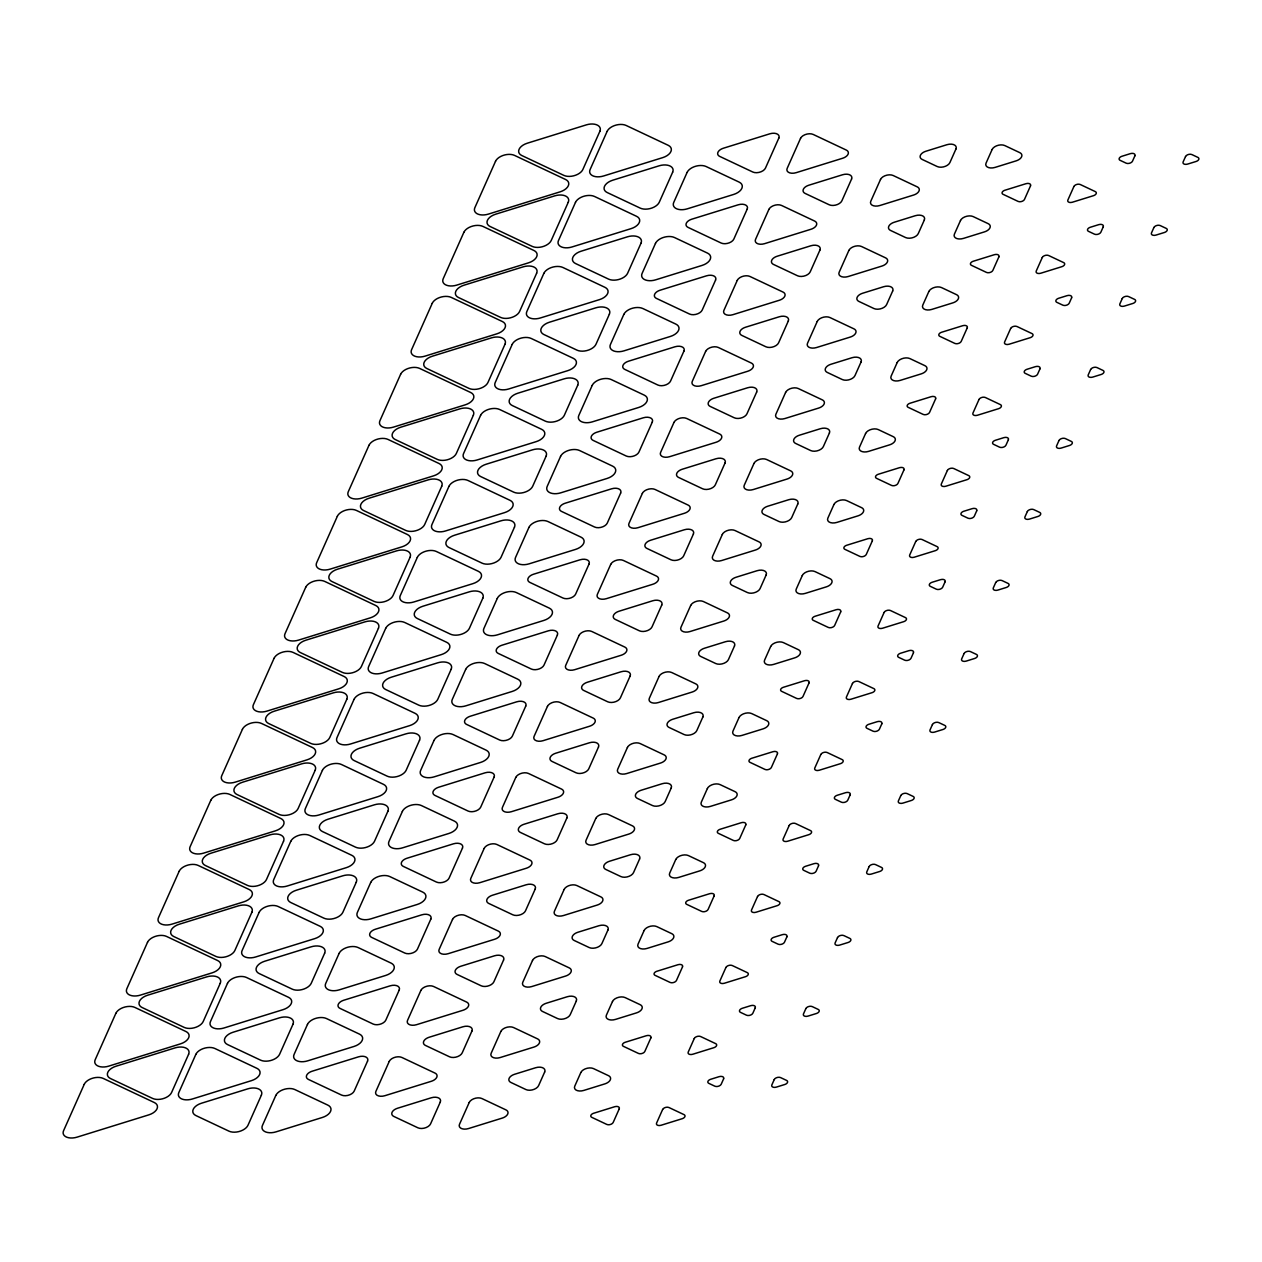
<?xml version="1.0" encoding="UTF-8"?>
<svg xmlns="http://www.w3.org/2000/svg" width="1262" height="1262" viewBox="0 0 1262 1262"><rect width="100%" height="100%" fill="white"/><g stroke="black" fill="none" stroke-linecap="round" stroke-linejoin="round"><path stroke-width="1.5" d="M84.238 1084.326L63.557 1130.752A11.532 6.72 -14.1 0 0 77.077 1137.141L148.869 1114.851A11.532 6.72 -14.1 0 0 157.04 1108.777A11.532 6.72 -14.1 0 0 154.343 1102.546L103.247 1078.426A11.532 6.72 -14.1 0 0 84.238 1084.326M115.867 1013.323L95.186 1059.749A11.532 6.72 -14.1 0 0 108.721 1066.138L180.513 1043.848A11.532 6.72 -14.1 0 0 188.669 1037.774A11.532 6.72 -14.1 0 0 185.987 1031.543L134.876 1007.423A11.532 6.72 -14.1 0 0 115.867 1013.323M147.512 942.32L126.831 988.745A11.532 6.72 -14.1 0 0 140.35 995.134L212.142 972.844A11.532 6.72 -14.1 0 0 220.314 966.771A11.532 6.72 -14.1 0 0 217.632 960.54L166.521 936.42A11.532 6.72 -14.1 0 0 147.512 942.32M179.141 871.316L158.46 917.742A11.532 6.72 -14.1 0 0 171.995 924.131L243.787 901.841A11.532 6.72 -14.1 0 0 251.943 895.783A11.532 6.72 -14.1 0 0 249.261 889.552L198.15 865.416A11.532 6.72 -14.1 0 0 179.141 871.316M210.786 800.329L190.105 846.739A11.532 6.72 -14.1 0 0 203.624 853.128L275.416 830.838A11.532 6.72 -14.1 0 0 283.587 824.78A11.532 6.72 -14.1 0 0 280.905 818.549L229.794 794.413A11.532 6.72 -14.1 0 0 210.786 800.329M242.414 729.326L221.733 775.736A11.532 6.72 -14.1 0 0 235.268 782.125L307.06 759.834A11.532 6.72 -14.1 0 0 315.216 753.777A11.532 6.72 -14.1 0 0 312.534 747.546L261.423 723.41A11.532 6.72 -14.1 0 0 242.414 729.326M274.059 658.322L253.378 704.732A11.532 6.72 -14.1 0 0 266.897 711.121L338.689 688.847A11.532 6.72 -14.1 0 0 346.861 682.774A11.532 6.72 -14.1 0 0 344.179 676.542L293.068 652.407A11.532 6.72 -14.1 0 0 274.059 658.322M305.688 587.319L285.007 633.729A11.532 6.72 -14.1 0 0 298.542 640.118L370.334 617.844A11.532 6.72 -14.1 0 0 378.49 611.77A11.532 6.72 -14.1 0 0 375.808 605.539L324.697 581.403A11.532 6.72 -14.1 0 0 305.688 587.319M337.333 516.316L316.652 562.726A11.532 6.72 -14.1 0 0 330.171 569.13L401.963 546.84A11.532 6.72 -14.1 0 0 410.134 540.767A11.532 6.72 -14.1 0 0 407.452 534.536L356.341 510.4A11.532 6.72 -14.1 0 0 337.333 516.316M368.977 445.312L348.28 491.723A11.532 6.72 -14.1 0 0 361.815 498.127L433.607 475.837A11.532 6.72 -14.1 0 0 441.779 469.764A11.532 6.72 -14.1 0 0 439.081 463.533L387.97 439.413A11.532 6.72 -14.1 0 0 368.977 445.312M400.606 374.309L379.925 420.719A11.532 6.72 -14.1 0 0 393.444 427.124L465.236 404.834A11.532 6.72 -14.1 0 0 473.408 398.76A11.532 6.72 -14.1 0 0 470.726 392.529L419.615 368.409A11.532 6.72 -14.1 0 0 400.606 374.309M432.251 303.306L411.57 349.732A11.532 6.72 -14.1 0 0 425.089 356.121L496.881 333.831A11.532 6.72 -14.1 0 0 505.052 327.757A11.532 6.72 -14.1 0 0 502.355 321.526L451.244 297.406A11.532 6.72 -14.1 0 0 432.251 303.306M463.88 232.303L443.199 278.728A11.532 6.72 -14.1 0 0 456.734 285.117L528.526 262.827A11.532 6.72 -14.1 0 0 536.681 256.754A11.532 6.72 -14.1 0 0 534 250.523L482.889 226.403A11.532 6.72 -14.1 0 0 463.88 232.303M495.524 161.299L474.843 207.725A11.532 6.72 -14.1 0 0 488.362 214.114L560.154 191.824A11.532 6.72 -14.1 0 0 568.326 185.751A11.532 6.72 -14.1 0 0 565.628 179.519L514.533 155.4A11.532 6.72 -14.1 0 0 495.524 161.299M188.606 1054.275L171.585 1092.498A11.532 6.72 -14.1 0 1 152.576 1098.413L110.488 1078.537A11.532 6.72 -14.1 0 1 107.806 1072.306A11.532 6.72 -14.1 0 1 115.978 1066.232L175.087 1047.886A11.532 6.72 -14.1 0 1 188.606 1054.275M220.251 983.272L203.214 1021.494A11.532 6.72 -14.1 0 1 184.205 1027.41L142.133 1007.533A11.532 6.72 -14.1 0 1 139.435 1001.302A11.532 6.72 -14.1 0 1 147.607 995.229L206.716 976.883A11.532 6.72 -14.1 0 1 220.251 983.272M251.879 912.268L234.858 950.491A11.532 6.72 -14.1 0 1 215.849 956.407L173.762 936.53A11.532 6.72 -14.1 0 1 171.08 930.299A11.532 6.72 -14.1 0 1 179.251 924.241L238.36 905.879A11.532 6.72 -14.1 0 1 251.879 912.268M283.524 841.281L266.487 879.488A11.532 6.72 -14.1 0 1 247.494 885.403L205.406 865.527A11.532 6.72 -14.1 0 1 202.709 859.296A11.532 6.72 -14.1 0 1 210.88 853.238L270.005 834.876A11.532 6.72 -14.1 0 1 283.524 841.281M315.169 770.277L298.132 808.485A11.532 6.72 -14.1 0 1 279.123 814.4L237.035 794.524A11.532 6.72 -14.1 0 1 234.353 788.293A11.532 6.72 -14.1 0 1 242.525 782.235L301.634 763.873A11.532 6.72 -14.1 0 1 315.169 770.277M346.798 699.274L329.776 737.497A11.532 6.72 -14.1 0 1 310.767 743.397L268.68 723.536A11.532 6.72 -14.1 0 1 265.998 717.305A11.532 6.72 -14.1 0 1 274.154 711.232L333.278 692.87A11.532 6.72 -14.1 0 1 346.798 699.274M378.442 628.271L361.405 666.494A11.532 6.72 -14.1 0 1 342.396 672.394L300.309 652.533A11.532 6.72 -14.1 0 1 297.627 646.302A11.532 6.72 -14.1 0 1 305.798 640.228L364.907 621.882A11.532 6.72 -14.1 0 1 378.442 628.271M410.071 557.268L393.05 595.49A11.532 6.72 -14.1 0 1 374.041 601.39L331.953 581.53A11.532 6.72 -14.1 0 1 329.272 575.298A11.532 6.72 -14.1 0 1 337.427 569.225L396.552 550.879A11.532 6.72 -14.1 0 1 410.071 557.268M441.716 486.264L424.679 524.487A11.532 6.72 -14.1 0 1 405.67 530.387L363.582 510.526A11.532 6.72 -14.1 0 1 360.9 504.295A11.532 6.72 -14.1 0 1 369.072 498.222L428.181 479.875A11.532 6.72 -14.1 0 1 441.716 486.264M473.345 415.261L456.323 453.484A11.532 6.72 -14.1 0 1 437.315 459.384L395.227 439.523A11.532 6.72 -14.1 0 1 392.545 433.292A11.532 6.72 -14.1 0 1 400.701 427.219L459.825 408.872A11.532 6.72 -14.1 0 1 473.345 415.261M504.989 344.258L487.952 382.481A11.532 6.72 -14.1 0 1 468.943 388.38L426.872 368.52A11.532 6.72 -14.1 0 1 424.174 362.289A11.532 6.72 -14.1 0 1 432.345 356.215L491.454 337.869A11.532 6.72 -14.1 0 1 504.989 344.258M536.618 273.255L519.597 311.477A11.532 6.72 -14.1 0 1 500.588 317.393L458.5 297.516A11.532 6.72 -14.1 0 1 455.819 291.285A11.532 6.72 -14.1 0 1 463.974 285.212L523.099 266.866A11.532 6.72 -14.1 0 1 536.618 273.255M568.263 202.251L551.226 240.474A11.532 6.72 -14.1 0 1 532.217 246.39L490.145 226.513A11.532 6.72 -14.1 0 1 487.447 220.282A11.532 6.72 -14.1 0 1 495.619 214.209L554.728 195.862A11.532 6.72 -14.1 0 1 568.263 202.251M599.892 131.248L582.87 169.471A11.532 6.72 -14.1 0 1 563.862 175.386L521.774 155.51A11.532 6.72 -14.1 0 1 519.092 149.279A11.532 6.72 -14.1 0 1 527.264 143.221L586.373 124.859A11.532 6.72 -14.1 0 1 599.892 131.248M195.847 1054.385L178.81 1092.608A11.532 6.72 -14.1 0 0 192.345 1098.997L251.453 1080.651A11.532 6.72 -14.1 0 0 259.625 1074.577A11.532 6.72 -14.1 0 0 256.943 1068.346L214.855 1048.485A11.532 6.72 -14.1 0 0 195.847 1054.385M227.475 983.382L210.454 1021.605A11.532 6.72 -14.1 0 0 223.973 1027.994L283.098 1009.647A11.532 6.72 -14.1 0 0 291.254 1003.574A11.532 6.72 -14.1 0 0 288.572 997.343L246.484 977.482A11.532 6.72 -14.1 0 0 227.475 983.382M259.12 912.379L242.083 950.601A11.532 6.72 -14.1 0 0 255.618 956.99L314.727 938.644A11.532 6.72 -14.1 0 0 322.898 932.571A11.532 6.72 -14.1 0 0 320.217 926.34L278.129 906.479A11.532 6.72 -14.1 0 0 259.12 912.379M290.749 841.375L273.728 879.598A11.532 6.72 -14.1 0 0 287.247 886.003L346.372 867.641A11.532 6.72 -14.1 0 0 354.527 861.567A11.532 6.72 -14.1 0 0 351.846 855.336L309.758 835.476A11.532 6.72 -14.1 0 0 290.749 841.375M322.394 770.388L305.357 808.595A11.532 6.72 -14.1 0 0 318.892 815L378.001 796.637A11.532 6.72 -14.1 0 0 386.172 790.58A11.532 6.72 -14.1 0 0 383.49 784.349L341.403 764.472A11.532 6.72 -14.1 0 0 322.394 770.388M354.023 699.385L337.001 737.592A11.532 6.72 -14.1 0 0 350.52 743.996L409.645 725.634A11.532 6.72 -14.1 0 0 417.801 719.577A11.532 6.72 -14.1 0 0 415.119 713.345L373.031 693.469A11.532 6.72 -14.1 0 0 354.023 699.385M385.667 628.381L368.63 666.604A11.532 6.72 -14.1 0 0 382.165 672.993L441.274 654.631A11.532 6.72 -14.1 0 0 449.446 648.573A11.532 6.72 -14.1 0 0 446.764 642.342L404.676 622.466A11.532 6.72 -14.1 0 0 385.667 628.381M417.312 557.378L400.275 595.601A11.532 6.72 -14.1 0 0 413.794 601.99L472.919 583.643A11.532 6.72 -14.1 0 0 481.09 577.57A11.532 6.72 -14.1 0 0 478.393 571.339L436.305 551.462A11.532 6.72 -14.1 0 0 417.312 557.378M448.941 486.375L431.919 524.598A11.532 6.72 -14.1 0 0 445.439 530.986L504.548 512.64A11.532 6.72 -14.1 0 0 512.719 506.567A11.532 6.72 -14.1 0 0 510.037 500.336L467.95 480.459A11.532 6.72 -14.1 0 0 448.941 486.375M480.585 415.372L463.548 453.594A11.532 6.72 -14.1 0 0 477.083 459.983L536.192 441.637A11.532 6.72 -14.1 0 0 544.364 435.564A11.532 6.72 -14.1 0 0 541.666 429.332L499.594 409.472A11.532 6.72 -14.1 0 0 480.585 415.372M512.214 344.368L495.193 382.591A11.532 6.72 -14.1 0 0 508.712 388.98L567.821 370.634A11.532 6.72 -14.1 0 0 575.993 364.56A11.532 6.72 -14.1 0 0 573.311 358.329L531.223 338.468A11.532 6.72 -14.1 0 0 512.214 344.368M543.859 273.365L526.822 311.588A11.532 6.72 -14.1 0 0 540.357 317.977L599.466 299.63A11.532 6.72 -14.1 0 0 607.637 293.557A11.532 6.72 -14.1 0 0 604.94 287.326L562.868 267.465A11.532 6.72 -14.1 0 0 543.859 273.365M575.488 202.362L558.467 240.585A11.532 6.72 -14.1 0 0 571.986 246.973L631.11 228.627A11.532 6.72 -14.1 0 0 639.266 222.554A11.532 6.72 -14.1 0 0 636.584 216.323L594.497 196.462A11.532 6.72 -14.1 0 0 575.488 202.362M607.132 131.358L590.095 169.581A11.532 6.72 -14.1 0 0 603.63 175.97L662.739 157.624A11.532 6.72 -14.1 0 0 670.911 151.55A11.532 6.72 -14.1 0 0 668.229 145.319L626.141 125.459A11.532 6.72 -14.1 0 0 607.132 131.358M261.36 1095.227L247.983 1125.262A11.532 6.72 -14.1 0 1 228.974 1131.162L195.91 1115.561A11.532 6.72 -14.1 0 1 193.228 1109.33A11.532 6.72 -14.1 0 1 201.384 1103.256L247.825 1088.838A11.532 6.72 -14.1 0 1 261.36 1095.227M292.989 1024.223L279.612 1054.259A11.532 6.72 -14.1 0 1 260.603 1060.159L227.539 1044.557A11.532 6.72 -14.1 0 1 224.857 1038.326A11.532 6.72 -14.1 0 1 233.028 1032.253L279.47 1017.835A11.532 6.72 -14.1 0 1 292.989 1024.223M324.634 953.236L311.257 983.256A11.532 6.72 -14.1 0 1 292.248 989.156L259.183 973.554A11.532 6.72 -14.1 0 1 256.501 967.323A11.532 6.72 -14.1 0 1 264.657 961.25L311.099 946.831A11.532 6.72 -14.1 0 1 324.634 953.236M356.263 882.233L342.885 912.252A11.532 6.72 -14.1 0 1 323.877 918.152L290.828 902.551A11.532 6.72 -14.1 0 1 288.13 896.32A11.532 6.72 -14.1 0 1 296.302 890.246L342.743 875.828A11.532 6.72 -14.1 0 1 356.263 882.233M387.907 811.229L374.53 841.249A11.532 6.72 -14.1 0 1 355.521 847.149L322.457 831.548A11.532 6.72 -14.1 0 1 319.775 825.316A11.532 6.72 -14.1 0 1 327.931 819.243L374.372 804.825A11.532 6.72 -14.1 0 1 387.907 811.229M419.536 740.226L406.159 770.246A11.532 6.72 -14.1 0 1 387.15 776.146L354.101 760.544A11.532 6.72 -14.1 0 1 351.404 754.313A11.532 6.72 -14.1 0 1 359.575 748.24L406.017 733.837A11.532 6.72 -14.1 0 1 419.536 740.226M451.181 669.223L437.804 699.243A11.532 6.72 -14.1 0 1 418.795 705.158L385.73 689.541A11.532 6.72 -14.1 0 1 383.049 683.31A11.532 6.72 -14.1 0 1 391.22 677.237L437.646 662.834A11.532 6.72 -14.1 0 1 451.181 669.223M482.81 598.22L469.432 628.239A11.532 6.72 -14.1 0 1 450.424 634.155L417.375 618.538A11.532 6.72 -14.1 0 1 414.677 612.307A11.532 6.72 -14.1 0 1 422.849 606.249L469.29 591.831A11.532 6.72 -14.1 0 1 482.81 598.22M514.454 527.216L501.077 557.236A11.532 6.72 -14.1 0 1 482.068 563.152L449.004 547.534A11.532 6.72 -14.1 0 1 446.322 541.303A11.532 6.72 -14.1 0 1 454.494 535.246L500.935 520.827A11.532 6.72 -14.1 0 1 514.454 527.216M546.083 456.213L532.706 486.233A11.532 6.72 -14.1 0 1 513.713 492.148L480.648 476.531A11.532 6.72 -14.1 0 1 477.967 470.3A11.532 6.72 -14.1 0 1 486.122 464.242L532.564 449.824A11.532 6.72 -14.1 0 1 546.083 456.213M577.728 385.21L564.351 415.245A11.532 6.72 -14.1 0 1 545.342 421.145L512.277 405.544A11.532 6.72 -14.1 0 1 509.596 399.313A11.532 6.72 -14.1 0 1 517.767 393.239L564.209 378.821A11.532 6.72 -14.1 0 1 577.728 385.21M609.372 314.206L595.995 344.242A11.532 6.72 -14.1 0 1 576.986 350.142L543.922 334.54A11.532 6.72 -14.1 0 1 541.24 328.309A11.532 6.72 -14.1 0 1 549.396 322.236L595.838 307.818A11.532 6.72 -14.1 0 1 609.372 314.206M641.001 243.203L627.624 273.239A11.532 6.72 -14.1 0 1 608.615 279.139L575.551 263.537A11.532 6.72 -14.1 0 1 572.869 257.306A11.532 6.72 -14.1 0 1 581.041 251.233L627.482 236.814A11.532 6.72 -14.1 0 1 641.001 243.203M672.646 172.216L659.269 202.235A11.532 6.72 -14.1 0 1 640.26 208.135L607.196 192.534A11.532 6.72 -14.1 0 1 604.514 186.303A11.532 6.72 -14.1 0 1 612.669 180.229L659.111 165.811A11.532 6.72 -14.1 0 1 672.646 172.216M275.81 1095.448L262.433 1125.467A11.532 6.72 -14.1 0 0 275.968 1131.872L322.409 1117.454A11.532 6.72 -14.1 0 0 330.565 1111.38A11.532 6.72 -14.1 0 0 327.883 1105.149L294.819 1089.548A11.532 6.72 -14.1 0 0 275.81 1095.448M307.455 1024.444L294.078 1054.464A11.532 6.72 -14.1 0 0 307.597 1060.869L354.038 1046.45A11.532 6.72 -14.1 0 0 362.21 1040.377A11.532 6.72 -14.1 0 0 359.528 1034.146L326.464 1018.544A11.532 6.72 -14.1 0 0 307.455 1024.444M339.084 953.441L325.706 983.477A11.532 6.72 -14.1 0 0 339.241 989.865L385.683 975.447A11.532 6.72 -14.1 0 0 393.839 969.374A11.532 6.72 -14.1 0 0 391.157 963.143L358.092 947.541A11.532 6.72 -14.1 0 0 339.084 953.441M370.728 882.438L357.351 912.473A11.532 6.72 -14.1 0 0 370.87 918.862L417.312 904.444A11.532 6.72 -14.1 0 0 425.483 898.37A11.532 6.72 -14.1 0 0 422.802 892.139L389.737 876.538A11.532 6.72 -14.1 0 0 370.728 882.438M402.373 811.434L388.98 841.47A11.532 6.72 -14.1 0 0 402.515 847.859L448.957 833.441A11.532 6.72 -14.1 0 0 457.112 827.367A11.532 6.72 -14.1 0 0 454.43 821.136L421.366 805.535A11.532 6.72 -14.1 0 0 402.373 811.434M434.002 740.447L420.625 770.467A11.532 6.72 -14.1 0 0 434.144 776.856L480.585 762.437A11.532 6.72 -14.1 0 0 488.757 756.38A11.532 6.72 -14.1 0 0 486.075 750.133L453.011 734.531A11.532 6.72 -14.1 0 0 434.002 740.447M465.646 669.444L452.269 699.463A11.532 6.72 -14.1 0 0 465.788 705.852L512.23 691.434A11.532 6.72 -14.1 0 0 520.401 685.376A11.532 6.72 -14.1 0 0 517.704 679.145L484.655 663.528A11.532 6.72 -14.1 0 0 465.646 669.444M497.275 598.44L483.898 628.46A11.532 6.72 -14.1 0 0 497.433 634.849L543.859 620.431A11.532 6.72 -14.1 0 0 552.03 614.373A11.532 6.72 -14.1 0 0 549.349 608.142L516.284 592.525A11.532 6.72 -14.1 0 0 497.275 598.44M528.92 527.437L515.543 557.457A11.532 6.72 -14.1 0 0 529.062 563.846L575.504 549.427A11.532 6.72 -14.1 0 0 583.675 543.37A11.532 6.72 -14.1 0 0 580.977 537.139L547.929 521.522A11.532 6.72 -14.1 0 0 528.92 527.437M560.549 456.434L547.172 486.454A11.532 6.72 -14.1 0 0 560.707 492.843L607.132 478.44A11.532 6.72 -14.1 0 0 615.304 472.367A11.532 6.72 -14.1 0 0 612.622 466.135L579.558 450.518A11.532 6.72 -14.1 0 0 560.549 456.434M592.193 385.431L578.816 415.45A11.532 6.72 -14.1 0 0 592.335 421.855L638.777 407.437A11.532 6.72 -14.1 0 0 646.949 401.363A11.532 6.72 -14.1 0 0 644.251 395.132L611.202 379.531A11.532 6.72 -14.1 0 0 592.193 385.431M623.822 314.427L610.445 344.447A11.532 6.72 -14.1 0 0 623.98 350.852L670.422 336.433A11.532 6.72 -14.1 0 0 678.577 330.36A11.532 6.72 -14.1 0 0 675.896 324.129L642.831 308.527A11.532 6.72 -14.1 0 0 623.822 314.427M655.467 243.424L642.09 273.444A11.532 6.72 -14.1 0 0 655.609 279.849L702.051 265.43A11.532 6.72 -14.1 0 0 710.222 259.357A11.532 6.72 -14.1 0 0 707.54 253.126L674.476 237.524A11.532 6.72 -14.1 0 0 655.467 243.424M687.096 172.421L673.719 202.456A11.532 6.72 -14.1 0 0 687.254 208.845L733.695 194.427A11.532 6.72 -14.1 0 0 741.851 188.353A11.532 6.72 -14.1 0 0 739.169 182.122L706.105 166.521A11.532 6.72 -14.1 0 0 687.096 172.421M367.558 1061.09L354.18 1091.109A7.682 4.48 -14.1 0 1 341.513 1095.053L308.449 1079.436A7.682 4.48 -14.1 0 1 306.666 1075.287A7.682 4.48 -14.1 0 1 312.108 1071.233L358.534 1056.83A7.682 4.48 -14.1 0 1 367.558 1061.09M399.202 990.086L385.825 1020.106A7.682 4.48 -14.1 0 1 373.142 1024.05L340.093 1008.433A7.682 4.48 -14.1 0 1 338.295 1004.284A7.682 4.48 -14.1 0 1 343.737 1000.245L390.179 985.827A7.682 4.48 -14.1 0 1 399.202 990.086M430.831 919.083L417.454 949.103A7.682 4.48 -14.1 0 1 404.786 953.047L371.722 937.429A7.682 4.48 -14.1 0 1 369.94 933.281A7.682 4.48 -14.1 0 1 375.382 929.242L421.823 914.824A7.682 4.48 -14.1 0 1 430.831 919.083M462.476 848.08L449.098 878.1A7.682 4.48 -14.1 0 1 436.415 882.043L403.367 866.426A7.682 4.48 -14.1 0 1 401.568 862.277A7.682 4.48 -14.1 0 1 407.011 858.239L453.452 843.821A7.682 4.48 -14.1 0 1 462.476 848.08M494.105 777.077L480.727 807.096A7.682 4.48 -14.1 0 1 468.06 811.04L434.996 795.439A7.682 4.48 -14.1 0 1 433.213 791.274A7.682 4.48 -14.1 0 1 438.655 787.236L485.097 772.817A7.682 4.48 -14.1 0 1 494.105 777.077M525.749 706.073L512.372 736.093A7.682 4.48 -14.1 0 1 499.705 740.037L466.64 724.435A7.682 4.48 -14.1 0 1 464.842 720.271A7.682 4.48 -14.1 0 1 470.284 716.232L516.726 701.814A7.682 4.48 -14.1 0 1 525.749 706.073M557.378 635.07L544.001 665.106A7.682 4.48 -14.1 0 1 531.334 669.034L498.269 653.432A7.682 4.48 -14.1 0 1 496.487 649.267A7.682 4.48 -14.1 0 1 501.929 645.229L548.371 630.811A7.682 4.48 -14.1 0 1 557.378 635.07M589.023 564.067L575.646 594.102A7.682 4.48 -14.1 0 1 562.978 598.03L529.914 582.429A7.682 4.48 -14.1 0 1 528.115 578.28A7.682 4.48 -14.1 0 1 533.558 574.226L579.999 559.807A7.682 4.48 -14.1 0 1 589.023 564.067M620.652 493.063L607.274 523.099A7.682 4.48 -14.1 0 1 594.607 527.027L561.543 511.425A7.682 4.48 -14.1 0 1 559.76 507.277A7.682 4.48 -14.1 0 1 565.202 503.222L611.644 488.804A7.682 4.48 -14.1 0 1 620.652 493.063M652.296 422.076L638.919 452.096A7.682 4.48 -14.1 0 1 626.252 456.024L593.187 440.422A7.682 4.48 -14.1 0 1 591.389 436.273A7.682 4.48 -14.1 0 1 596.847 432.219L643.273 417.801A7.682 4.48 -14.1 0 1 652.296 422.076M683.941 351.073L670.548 381.092A7.682 4.48 -14.1 0 1 657.881 385.036L624.816 369.419A7.682 4.48 -14.1 0 1 623.034 365.27A7.682 4.48 -14.1 0 1 628.476 361.216L674.918 346.798A7.682 4.48 -14.1 0 1 683.941 351.073M715.57 280.069L702.193 310.089A7.682 4.48 -14.1 0 1 689.525 314.033L656.461 298.416A7.682 4.48 -14.1 0 1 654.662 294.267A7.682 4.48 -14.1 0 1 660.121 290.213L706.546 275.81A7.682 4.48 -14.1 0 1 715.57 280.069M747.214 209.066L733.837 239.086A7.682 4.48 -14.1 0 1 721.154 243.03L688.105 227.412A7.682 4.48 -14.1 0 1 686.307 223.264A7.682 4.48 -14.1 0 1 691.75 219.209L738.191 204.807A7.682 4.48 -14.1 0 1 747.214 209.066M778.843 138.063L765.466 168.083A7.682 4.48 -14.1 0 1 752.799 172.026L719.734 156.409A7.682 4.48 -14.1 0 1 717.952 152.26A7.682 4.48 -14.1 0 1 723.394 148.222L769.836 133.804A7.682 4.48 -14.1 0 1 778.843 138.063M389.248 1061.405L375.871 1091.441A7.682 4.48 -14.1 0 0 384.894 1095.7L431.336 1081.282A7.682 4.48 -14.1 0 0 436.778 1077.227A7.682 4.48 -14.1 0 0 434.98 1073.079L401.931 1057.477A7.682 4.48 -14.1 0 0 389.248 1061.405M420.893 990.402L407.516 1020.437A7.682 4.48 -14.1 0 0 416.523 1024.697L462.965 1010.278A7.682 4.48 -14.1 0 0 468.407 1006.24A7.682 4.48 -14.1 0 0 466.625 1002.075L433.56 986.474A7.682 4.48 -14.1 0 0 420.893 990.402M452.522 919.414L439.144 949.434A7.682 4.48 -14.1 0 0 448.168 953.693L494.609 939.275A7.682 4.48 -14.1 0 0 500.052 935.237A7.682 4.48 -14.1 0 0 498.253 931.072L465.205 915.471A7.682 4.48 -14.1 0 0 452.522 919.414M484.166 848.411L470.789 878.431A7.682 4.48 -14.1 0 0 479.797 882.69L526.238 868.272A7.682 4.48 -14.1 0 0 531.681 864.233A7.682 4.48 -14.1 0 0 529.898 860.069L496.834 844.467A7.682 4.48 -14.1 0 0 484.166 848.411M515.795 777.408L502.418 807.428A7.682 4.48 -14.1 0 0 511.441 811.687L557.883 797.268A7.682 4.48 -14.1 0 0 563.325 793.23A7.682 4.48 -14.1 0 0 561.527 789.065L528.478 773.464A7.682 4.48 -14.1 0 0 515.795 777.408M547.44 706.404L534.063 736.424A7.682 4.48 -14.1 0 0 543.086 740.684L589.512 726.265A7.682 4.48 -14.1 0 0 594.97 722.227A7.682 4.48 -14.1 0 0 593.172 718.078L560.107 702.461A7.682 4.48 -14.1 0 0 547.44 706.404M579.084 635.401L565.692 665.421A7.682 4.48 -14.1 0 0 574.715 669.68L621.156 655.262A7.682 4.48 -14.1 0 0 626.599 651.224A7.682 4.48 -14.1 0 0 624.816 647.075L591.752 631.457A7.682 4.48 -14.1 0 0 579.084 635.401M610.713 564.398L597.336 594.418A7.682 4.48 -14.1 0 0 606.359 598.677L652.785 584.274A7.682 4.48 -14.1 0 0 658.243 580.22A7.682 4.48 -14.1 0 0 656.445 576.071L623.381 560.454A7.682 4.48 -14.1 0 0 610.713 564.398M642.358 493.395L628.981 523.414A7.682 4.48 -14.1 0 0 637.988 527.69L684.43 513.271A7.682 4.48 -14.1 0 0 689.872 509.217A7.682 4.48 -14.1 0 0 688.09 505.068L655.025 489.451A7.682 4.48 -14.1 0 0 642.358 493.395M673.987 422.391L660.61 452.411A7.682 4.48 -14.1 0 0 669.633 456.686L716.075 442.268A7.682 4.48 -14.1 0 0 721.517 438.214A7.682 4.48 -14.1 0 0 719.719 434.065L686.654 418.463A7.682 4.48 -14.1 0 0 673.987 422.391M705.632 351.388L692.254 381.408A7.682 4.48 -14.1 0 0 701.262 385.683L747.703 371.265A7.682 4.48 -14.1 0 0 753.146 367.21A7.682 4.48 -14.1 0 0 751.363 363.062L718.299 347.46A7.682 4.48 -14.1 0 0 705.632 351.388M737.26 280.385L723.883 310.42A7.682 4.48 -14.1 0 0 732.906 314.68L779.348 300.261A7.682 4.48 -14.1 0 0 784.79 296.207A7.682 4.48 -14.1 0 0 782.992 292.058L749.928 276.457A7.682 4.48 -14.1 0 0 737.26 280.385M768.905 209.382L755.528 239.417A7.682 4.48 -14.1 0 0 764.535 243.676L810.977 229.258A7.682 4.48 -14.1 0 0 816.419 225.22A7.682 4.48 -14.1 0 0 814.637 221.055L781.572 205.454A7.682 4.48 -14.1 0 0 768.905 209.382M800.534 138.378L787.157 168.414A7.682 4.48 -14.1 0 0 796.18 172.673L842.622 158.255A7.682 4.48 -14.1 0 0 848.064 154.216A7.682 4.48 -14.1 0 0 846.266 150.052L813.217 134.45A7.682 4.48 -14.1 0 0 800.534 138.378M440.296 1102.042L430.579 1123.874A7.682 4.48 -14.1 0 1 417.911 1127.802L393.87 1116.46A7.682 4.48 -14.1 0 1 392.072 1112.295A7.682 4.48 -14.1 0 1 397.514 1108.257L431.288 1097.782A7.682 4.48 -14.1 0 1 440.296 1102.042M471.941 1031.038L462.207 1052.871A7.682 4.48 -14.1 0 1 449.54 1056.799L425.499 1045.457A7.682 4.48 -14.1 0 1 423.716 1041.308A7.682 4.48 -14.1 0 1 429.159 1037.254L462.917 1026.779A7.682 4.48 -14.1 0 1 471.941 1031.038M503.57 960.035L493.852 981.868A7.682 4.48 -14.1 0 1 481.185 985.796L457.144 974.453A7.682 4.48 -14.1 0 1 455.345 970.304A7.682 4.48 -14.1 0 1 460.804 966.25L494.562 955.776A7.682 4.48 -14.1 0 1 503.57 960.035M535.214 889.032L525.481 910.864A7.682 4.48 -14.1 0 1 512.814 914.792L488.773 903.45A7.682 4.48 -14.1 0 1 486.99 899.301A7.682 4.48 -14.1 0 1 492.432 895.247L526.191 884.772A7.682 4.48 -14.1 0 1 535.214 889.032M566.859 818.028L557.126 839.861A7.682 4.48 -14.1 0 1 544.458 843.789L520.417 832.447A7.682 4.48 -14.1 0 1 518.619 828.298A7.682 4.48 -14.1 0 1 524.077 824.244L557.836 813.769A7.682 4.48 -14.1 0 1 566.859 818.028M598.488 747.025L588.755 768.858A7.682 4.48 -14.1 0 1 576.087 772.801L552.062 761.443A7.682 4.48 -14.1 0 1 550.264 757.295A7.682 4.48 -14.1 0 1 555.706 753.24L589.464 742.766A7.682 4.48 -14.1 0 1 598.488 747.025M630.132 676.022L620.399 697.854A7.682 4.48 -14.1 0 1 607.732 701.798L583.691 690.44A7.682 4.48 -14.1 0 1 581.908 686.291A7.682 4.48 -14.1 0 1 587.351 682.253L621.109 671.763A7.682 4.48 -14.1 0 1 630.132 676.022M661.761 605.019L652.044 626.851A7.682 4.48 -14.1 0 1 639.361 630.795L615.335 619.437A7.682 4.48 -14.1 0 1 613.537 615.288A7.682 4.48 -14.1 0 1 618.979 611.25L652.754 600.759A7.682 4.48 -14.1 0 1 661.761 605.019M693.406 534.015L683.673 555.848A7.682 4.48 -14.1 0 1 671.005 559.792L646.964 548.449A7.682 4.48 -14.1 0 1 645.182 544.285A7.682 4.48 -14.1 0 1 650.624 540.246L684.383 529.756A7.682 4.48 -14.1 0 1 693.406 534.015M725.035 463.028L715.317 484.845A7.682 4.48 -14.1 0 1 702.634 488.788L678.609 477.446A7.682 4.48 -14.1 0 1 676.811 473.282A7.682 4.48 -14.1 0 1 682.253 469.243L716.027 458.753A7.682 4.48 -14.1 0 1 725.035 463.028M756.679 392.025L746.946 413.841A7.682 4.48 -14.1 0 1 734.279 417.785L710.238 406.443A7.682 4.48 -14.1 0 1 708.455 402.278A7.682 4.48 -14.1 0 1 713.898 398.24L747.656 387.75A7.682 4.48 -14.1 0 1 756.679 392.025M788.308 321.021L778.591 342.838A7.682 4.48 -14.1 0 1 765.908 346.782L741.882 335.44A7.682 4.48 -14.1 0 1 740.084 331.275A7.682 4.48 -14.1 0 1 745.526 327.237L779.301 316.762A7.682 4.48 -14.1 0 1 788.308 321.021M819.953 250.018L810.22 271.851A7.682 4.48 -14.1 0 1 797.552 275.779L773.511 264.436A7.682 4.48 -14.1 0 1 771.729 260.287A7.682 4.48 -14.1 0 1 777.171 256.233L810.93 245.759A7.682 4.48 -14.1 0 1 819.953 250.018M851.582 179.015L841.864 200.847A7.682 4.48 -14.1 0 1 829.197 204.775L805.156 193.433A7.682 4.48 -14.1 0 1 803.358 189.284A7.682 4.48 -14.1 0 1 808.8 185.23L842.574 174.755A7.682 4.48 -14.1 0 1 851.582 179.015M469.227 1102.467L459.494 1124.3A7.682 4.48 -14.1 0 0 468.517 1128.559L502.276 1118.085A7.682 4.48 -14.1 0 0 507.718 1114.031A7.682 4.48 -14.1 0 0 505.936 1109.882L481.895 1098.539A7.682 4.48 -14.1 0 0 469.227 1102.467M500.856 1031.464L491.139 1053.297A7.682 4.48 -14.1 0 0 500.146 1057.556L533.921 1047.081A7.682 4.48 -14.1 0 0 539.363 1043.027A7.682 4.48 -14.1 0 0 537.565 1038.878L513.539 1027.536A7.682 4.48 -14.1 0 0 500.856 1031.464M532.501 960.461L522.768 982.293A7.682 4.48 -14.1 0 0 531.791 986.553L565.55 976.078A7.682 4.48 -14.1 0 0 570.992 972.024A7.682 4.48 -14.1 0 0 569.209 967.875L545.168 956.533A7.682 4.48 -14.1 0 0 532.501 960.461M564.13 889.458L554.412 911.29A7.682 4.48 -14.1 0 0 563.436 915.549L597.194 905.075A7.682 4.48 -14.1 0 0 602.637 901.036A7.682 4.48 -14.1 0 0 600.838 896.872L576.813 885.53A7.682 4.48 -14.1 0 0 564.13 889.458M595.774 818.47L586.041 840.287A7.682 4.48 -14.1 0 0 595.065 844.562L628.823 834.072A7.682 4.48 -14.1 0 0 634.265 830.033A7.682 4.48 -14.1 0 0 632.483 825.869L608.442 814.526A7.682 4.48 -14.1 0 0 595.774 818.47M627.419 747.467L617.686 769.284A7.682 4.48 -14.1 0 0 626.709 773.559L660.468 763.068A7.682 4.48 -14.1 0 0 665.91 759.03A7.682 4.48 -14.1 0 0 664.127 754.865L640.086 743.523A7.682 4.48 -14.1 0 0 627.419 747.467M659.048 676.464L649.331 698.296A7.682 4.48 -14.1 0 0 658.338 702.555L692.097 692.065A7.682 4.48 -14.1 0 0 697.555 688.027A7.682 4.48 -14.1 0 0 695.756 683.862L671.715 672.52A7.682 4.48 -14.1 0 0 659.048 676.464M690.693 605.46L680.959 627.293A7.682 4.48 -14.1 0 0 689.983 631.552L723.741 621.062A7.682 4.48 -14.1 0 0 729.184 617.023A7.682 4.48 -14.1 0 0 727.401 612.875L703.36 601.517A7.682 4.48 -14.1 0 0 690.693 605.46M722.321 534.457L712.604 556.29A7.682 4.48 -14.1 0 0 721.612 560.549L755.386 550.058A7.682 4.48 -14.1 0 0 760.828 546.02A7.682 4.48 -14.1 0 0 759.03 541.871L734.989 530.513A7.682 4.48 -14.1 0 0 722.321 534.457M753.966 463.454L744.233 485.286A7.682 4.48 -14.1 0 0 753.256 489.546L787.015 479.071A7.682 4.48 -14.1 0 0 792.457 475.017A7.682 4.48 -14.1 0 0 790.675 470.868L766.633 459.51A7.682 4.48 -14.1 0 0 753.966 463.454M785.595 392.45L775.878 414.283A7.682 4.48 -14.1 0 0 784.885 418.542L818.659 408.068A7.682 4.48 -14.1 0 0 824.102 404.014A7.682 4.48 -14.1 0 0 822.303 399.865L798.278 388.522A7.682 4.48 -14.1 0 0 785.595 392.45M817.24 321.447L807.506 343.28A7.682 4.48 -14.1 0 0 816.53 347.539L850.288 337.064A7.682 4.48 -14.1 0 0 855.731 333.01A7.682 4.48 -14.1 0 0 853.948 328.861L829.907 317.519A7.682 4.48 -14.1 0 0 817.24 321.447M848.869 250.444L839.151 272.276A7.682 4.48 -14.1 0 0 848.159 276.536L881.933 266.061A7.682 4.48 -14.1 0 0 887.375 262.007A7.682 4.48 -14.1 0 0 885.577 257.858L861.552 246.516A7.682 4.48 -14.1 0 0 848.869 250.444M880.513 179.441L870.78 201.273A7.682 4.48 -14.1 0 0 879.803 205.532L913.562 195.058A7.682 4.48 -14.1 0 0 919.004 191.004A7.682 4.48 -14.1 0 0 917.222 186.855L893.181 175.513A7.682 4.48 -14.1 0 0 880.513 179.441M544.679 1071.99L538.606 1085.62A7.682 4.48 -14.1 0 1 525.938 1089.563L510.921 1082.465A7.682 4.48 -14.1 0 1 509.138 1078.316A7.682 4.48 -14.1 0 1 514.58 1074.277L535.656 1067.731A7.682 4.48 -14.1 0 1 544.679 1071.99M576.324 1000.987L570.25 1014.616A7.682 4.48 -14.1 0 1 557.567 1018.56L542.565 1011.477A7.682 4.48 -14.1 0 1 540.767 1007.313A7.682 4.48 -14.1 0 1 546.209 1003.274L567.301 996.728A7.682 4.48 -14.1 0 1 576.324 1000.987M607.953 929.984L601.879 943.613A7.682 4.48 -14.1 0 1 589.212 947.557L574.194 940.474A7.682 4.48 -14.1 0 1 572.412 936.309A7.682 4.48 -14.1 0 1 577.854 932.271L598.945 925.724A7.682 4.48 -14.1 0 1 607.953 929.984M639.597 858.98L633.524 872.61A7.682 4.48 -14.1 0 1 620.841 876.554L605.839 869.471A7.682 4.48 -14.1 0 1 604.041 865.306A7.682 4.48 -14.1 0 1 609.483 861.268L630.574 854.721A7.682 4.48 -14.1 0 1 639.597 858.98M671.226 787.977L665.153 801.607A7.682 4.48 -14.1 0 1 652.486 805.55L637.468 798.467A7.682 4.48 -14.1 0 1 635.685 794.303A7.682 4.48 -14.1 0 1 641.128 790.264L662.219 783.718A7.682 4.48 -14.1 0 1 671.226 787.977M702.871 716.974L696.798 730.619A7.682 4.48 -14.1 0 1 684.114 734.547L669.112 727.464A7.682 4.48 -14.1 0 1 667.314 723.315A7.682 4.48 -14.1 0 1 672.756 719.261L693.848 712.714A7.682 4.48 -14.1 0 1 702.871 716.974M734.5 645.97L728.426 659.616A7.682 4.48 -14.1 0 1 715.759 663.544L700.741 656.461A7.682 4.48 -14.1 0 1 698.959 652.312A7.682 4.48 -14.1 0 1 704.401 648.258L725.492 641.711A7.682 4.48 -14.1 0 1 734.5 645.97M766.144 574.983L760.071 588.613A7.682 4.48 -14.1 0 1 747.404 592.541L732.386 585.458A7.682 4.48 -14.1 0 1 730.588 581.309A7.682 4.48 -14.1 0 1 736.046 577.255L757.121 570.708A7.682 4.48 -14.1 0 1 766.144 574.983M797.773 503.98L791.7 517.609A7.682 4.48 -14.1 0 1 779.033 521.537L764.015 514.454A7.682 4.48 -14.1 0 1 762.232 510.305A7.682 4.48 -14.1 0 1 767.675 506.251L788.766 499.705A7.682 4.48 -14.1 0 1 797.773 503.98M829.418 432.976L823.345 446.606A7.682 4.48 -14.1 0 1 810.677 450.55L795.659 443.451A7.682 4.48 -14.1 0 1 793.877 439.302A7.682 4.48 -14.1 0 1 799.319 435.248L820.395 428.717A7.682 4.48 -14.1 0 1 829.418 432.976M861.063 361.973L854.973 375.603A7.682 4.48 -14.1 0 1 842.306 379.546L827.304 372.448A7.682 4.48 -14.1 0 1 825.506 368.299A7.682 4.48 -14.1 0 1 830.948 364.261L852.039 357.714A7.682 4.48 -14.1 0 1 861.063 361.973M892.691 290.97L886.618 304.599A7.682 4.48 -14.1 0 1 873.951 308.543L858.933 301.444A7.682 4.48 -14.1 0 1 857.15 297.296A7.682 4.48 -14.1 0 1 862.593 293.257L883.668 286.711A7.682 4.48 -14.1 0 1 892.691 290.97M924.336 219.967L918.263 233.596A7.682 4.48 -14.1 0 1 905.58 237.54L890.578 230.457A7.682 4.48 -14.1 0 1 888.779 226.292A7.682 4.48 -14.1 0 1 894.222 222.254L915.313 215.707A7.682 4.48 -14.1 0 1 924.336 219.967M955.965 148.963L949.892 162.593A7.682 4.48 -14.1 0 1 937.224 166.537L922.207 159.454A7.682 4.48 -14.1 0 1 920.424 155.289A7.682 4.48 -14.1 0 1 925.866 151.251L946.957 144.704A7.682 4.48 -14.1 0 1 955.965 148.963M580.835 1072.526L574.762 1086.156A7.682 4.48 -14.1 0 0 583.785 1090.431L604.861 1083.884A7.682 4.48 -14.1 0 0 610.303 1079.83A7.682 4.48 -14.1 0 0 608.521 1075.681L593.503 1068.598A7.682 4.48 -14.1 0 0 580.835 1072.526M612.48 1001.523L606.391 1015.169A7.682 4.48 -14.1 0 0 615.414 1019.428L636.505 1012.881A7.682 4.48 -14.1 0 0 641.948 1008.827A7.682 4.48 -14.1 0 0 640.149 1004.678L625.147 997.595A7.682 4.48 -14.1 0 0 612.48 1001.523M644.109 930.52L638.036 944.165A7.682 4.48 -14.1 0 0 647.059 948.425L668.134 941.878A7.682 4.48 -14.1 0 0 673.577 937.824A7.682 4.48 -14.1 0 0 671.794 933.675L656.776 926.592A7.682 4.48 -14.1 0 0 644.109 930.52M675.754 859.517L669.68 873.162A7.682 4.48 -14.1 0 0 678.688 877.421L699.779 870.875A7.682 4.48 -14.1 0 0 705.221 866.82A7.682 4.48 -14.1 0 0 703.439 862.672L688.421 855.589A7.682 4.48 -14.1 0 0 675.754 859.517M707.383 788.529L701.309 802.159A7.682 4.48 -14.1 0 0 710.332 806.418L731.408 799.871A7.682 4.48 -14.1 0 0 736.866 795.833A7.682 4.48 -14.1 0 0 735.068 791.668L720.05 784.585A7.682 4.48 -14.1 0 0 707.383 788.529M739.027 717.526L732.954 731.155A7.682 4.48 -14.1 0 0 741.961 735.415L763.053 728.868A7.682 4.48 -14.1 0 0 768.495 724.83A7.682 4.48 -14.1 0 0 766.712 720.665L751.695 713.582A7.682 4.48 -14.1 0 0 739.027 717.526M770.656 646.523L764.583 660.152A7.682 4.48 -14.1 0 0 773.606 664.411L794.697 657.865A7.682 4.48 -14.1 0 0 800.14 653.826A7.682 4.48 -14.1 0 0 798.341 649.662L783.339 642.579A7.682 4.48 -14.1 0 0 770.656 646.523M802.301 575.519L796.227 589.149A7.682 4.48 -14.1 0 0 805.235 593.408L826.326 586.862A7.682 4.48 -14.1 0 0 831.768 582.823A7.682 4.48 -14.1 0 0 829.986 578.659L814.968 571.576A7.682 4.48 -14.1 0 0 802.301 575.519M833.93 504.516L827.856 518.146A7.682 4.48 -14.1 0 0 836.88 522.405L857.971 515.858A7.682 4.48 -14.1 0 0 863.413 511.82A7.682 4.48 -14.1 0 0 861.615 507.671L846.613 500.572A7.682 4.48 -14.1 0 0 833.93 504.516M865.574 433.513L859.501 447.142A7.682 4.48 -14.1 0 0 868.508 451.402L889.6 444.855A7.682 4.48 -14.1 0 0 895.042 440.817A7.682 4.48 -14.1 0 0 893.259 436.668L878.242 429.569A7.682 4.48 -14.1 0 0 865.574 433.513M897.203 362.51L891.13 376.139A7.682 4.48 -14.1 0 0 900.153 380.414L921.244 373.867A7.682 4.48 -14.1 0 0 926.687 369.813A7.682 4.48 -14.1 0 0 924.888 365.664L909.886 358.582A7.682 4.48 -14.1 0 0 897.203 362.51M928.848 291.506L922.774 305.136A7.682 4.48 -14.1 0 0 931.798 309.411L952.873 302.864A7.682 4.48 -14.1 0 0 958.315 298.81A7.682 4.48 -14.1 0 0 956.533 294.661L941.515 287.578A7.682 4.48 -14.1 0 0 928.848 291.506M960.492 220.503L954.403 234.148A7.682 4.48 -14.1 0 0 963.427 238.408L984.518 231.861A7.682 4.48 -14.1 0 0 989.96 227.807A7.682 4.48 -14.1 0 0 988.162 223.658L973.16 216.575A7.682 4.48 -14.1 0 0 960.492 220.503M992.121 149.5L986.048 163.145A7.682 4.48 -14.1 0 0 995.071 167.404L1016.147 160.858A7.682 4.48 -14.1 0 0 1021.589 156.803A7.682 4.48 -14.1 0 0 1019.806 152.655L1004.789 145.572A7.682 4.48 -14.1 0 0 992.121 149.5M619.248 1108.841L613.174 1122.47A3.849 2.24 -14.1 0 1 606.833 1124.442L591.831 1117.359A3.849 2.24 -14.1 0 1 590.932 1115.277A3.849 2.24 -14.1 0 1 593.661 1113.258L614.736 1106.711A3.849 2.24 -14.1 0 1 619.248 1108.841M650.892 1037.837L644.819 1051.467A3.849 2.24 -14.1 0 1 638.477 1053.439L623.46 1046.356A3.849 2.24 -14.1 0 1 622.576 1044.273A3.849 2.24 -14.1 0 1 625.289 1042.254L646.381 1035.708A3.849 2.24 -14.1 0 1 650.892 1037.837M682.521 966.834L676.448 980.479A3.849 2.24 -14.1 0 1 670.106 982.435L655.104 975.352A3.849 2.24 -14.1 0 1 654.205 973.27A3.849 2.24 -14.1 0 1 656.934 971.251L678.01 964.704A3.849 2.24 -14.1 0 1 682.521 966.834M714.166 895.831L708.092 909.476A3.849 2.24 -14.1 0 1 701.751 911.432L686.733 904.349A3.849 2.24 -14.1 0 1 685.85 902.283A3.849 2.24 -14.1 0 1 688.563 900.248L709.654 893.701A3.849 2.24 -14.1 0 1 714.166 895.831M745.795 824.843L739.721 838.473A3.849 2.24 -14.1 0 1 733.396 840.445L718.378 833.346A3.849 2.24 -14.1 0 1 717.479 831.279A3.849 2.24 -14.1 0 1 720.208 829.244L741.283 822.698A3.849 2.24 -14.1 0 1 745.795 824.843M777.439 753.84L771.366 767.47A3.849 2.24 -14.1 0 1 765.024 769.441L750.007 762.343A3.849 2.24 -14.1 0 1 749.123 760.276A3.849 2.24 -14.1 0 1 751.837 758.241L772.928 751.71A3.849 2.24 -14.1 0 1 777.439 753.84M809.068 682.837L802.995 696.466A3.849 2.24 -14.1 0 1 796.669 698.438L781.651 691.339A3.849 2.24 -14.1 0 1 780.752 689.273A3.849 2.24 -14.1 0 1 783.481 687.254L804.572 680.707A3.849 2.24 -14.1 0 1 809.068 682.837M840.713 611.833L834.639 625.463A3.849 2.24 -14.1 0 1 828.298 627.435L813.296 620.352A3.849 2.24 -14.1 0 1 812.397 618.27A3.849 2.24 -14.1 0 1 815.11 616.25L836.201 609.704A3.849 2.24 -14.1 0 1 840.713 611.833M872.342 540.83L866.268 554.46A3.849 2.24 -14.1 0 1 859.943 556.432L844.925 549.349A3.849 2.24 -14.1 0 1 844.026 547.266A3.849 2.24 -14.1 0 1 846.755 545.247L867.846 538.7A3.849 2.24 -14.1 0 1 872.342 540.83M903.986 469.827L897.913 483.456A3.849 2.24 -14.1 0 1 891.571 485.428L876.569 478.345A3.849 2.24 -14.1 0 1 875.67 476.263A3.849 2.24 -14.1 0 1 878.384 474.244L899.475 467.697A3.849 2.24 -14.1 0 1 903.986 469.827M935.631 398.824L929.542 412.453A3.849 2.24 -14.1 0 1 923.216 414.425L908.198 407.342A3.849 2.24 -14.1 0 1 907.299 405.26A3.849 2.24 -14.1 0 1 910.028 403.241L931.119 396.694A3.849 2.24 -14.1 0 1 935.631 398.824M967.26 327.82L961.187 341.45A3.849 2.24 -14.1 0 1 954.845 343.422L939.843 336.339A3.849 2.24 -14.1 0 1 938.944 334.256A3.849 2.24 -14.1 0 1 941.673 332.237L962.748 325.691A3.849 2.24 -14.1 0 1 967.26 327.82M998.905 256.817L992.831 270.447A3.849 2.24 -14.1 0 1 986.49 272.418L971.472 265.335A3.849 2.24 -14.1 0 1 970.588 263.253A3.849 2.24 -14.1 0 1 973.302 261.234L994.393 254.687A3.849 2.24 -14.1 0 1 998.905 256.817M1030.533 185.814L1024.46 199.459A3.849 2.24 -14.1 0 1 1018.118 201.415L1003.116 194.332A3.849 2.24 -14.1 0 1 1002.217 192.25A3.849 2.24 -14.1 0 1 1004.946 190.231L1026.022 183.684A3.849 2.24 -14.1 0 1 1030.533 185.814M662.629 1109.487L656.555 1123.133A3.849 2.24 -14.1 0 0 661.067 1125.262L682.158 1118.716A3.849 2.24 -14.1 0 0 684.872 1116.681A3.849 2.24 -14.1 0 0 683.988 1114.614L668.97 1107.531A3.849 2.24 -14.1 0 0 662.629 1109.487M694.274 1038.484L688.2 1052.129A3.849 2.24 -14.1 0 0 692.712 1054.259L713.787 1047.712A3.849 2.24 -14.1 0 0 716.516 1045.693A3.849 2.24 -14.1 0 0 715.617 1043.611L700.615 1036.528A3.849 2.24 -14.1 0 0 694.274 1038.484M725.902 967.497L719.829 981.126A3.849 2.24 -14.1 0 0 724.341 983.256L745.432 976.709A3.849 2.24 -14.1 0 0 748.145 974.69A3.849 2.24 -14.1 0 0 747.262 972.608L732.244 965.525A3.849 2.24 -14.1 0 0 725.902 967.497M757.547 896.493L751.474 910.123A3.849 2.24 -14.1 0 0 755.985 912.252L777.061 905.706A3.849 2.24 -14.1 0 0 779.79 903.687A3.849 2.24 -14.1 0 0 778.891 901.604L763.889 894.521A3.849 2.24 -14.1 0 0 757.547 896.493M789.192 825.49L783.103 839.12A3.849 2.24 -14.1 0 0 787.614 841.249L808.705 834.703A3.849 2.24 -14.1 0 0 811.434 832.683A3.849 2.24 -14.1 0 0 810.535 830.601L795.517 823.518A3.849 2.24 -14.1 0 0 789.192 825.49M820.821 754.487L814.747 768.116A3.849 2.24 -14.1 0 0 819.259 770.246L840.35 763.699A3.849 2.24 -14.1 0 0 843.063 761.68A3.849 2.24 -14.1 0 0 842.164 759.598L827.162 752.515A3.849 2.24 -14.1 0 0 820.821 754.487M852.465 683.483L846.392 697.113A3.849 2.24 -14.1 0 0 850.888 699.243L871.979 692.696A3.849 2.24 -14.1 0 0 874.708 690.677A3.849 2.24 -14.1 0 0 873.809 688.595L858.791 681.512A3.849 2.24 -14.1 0 0 852.465 683.483M884.094 612.48L878.021 626.11A3.849 2.24 -14.1 0 0 882.532 628.239L903.624 621.693A3.849 2.24 -14.1 0 0 906.337 619.674A3.849 2.24 -14.1 0 0 905.438 617.591L890.436 610.508A3.849 2.24 -14.1 0 0 884.094 612.48M915.739 541.477L909.665 555.106A3.849 2.24 -14.1 0 0 914.161 557.236L935.252 550.689A3.849 2.24 -14.1 0 0 937.981 548.67A3.849 2.24 -14.1 0 0 937.082 546.604L922.065 539.505A3.849 2.24 -14.1 0 0 915.739 541.477M947.368 470.474L941.294 484.103A3.849 2.24 -14.1 0 0 945.806 486.233L966.897 479.702A3.849 2.24 -14.1 0 0 969.61 477.667A3.849 2.24 -14.1 0 0 968.711 475.6L953.709 468.502A3.849 2.24 -14.1 0 0 947.368 470.474M979.012 399.47L972.939 413.1A3.849 2.24 -14.1 0 0 977.451 415.245L998.526 408.699A3.849 2.24 -14.1 0 0 1001.255 406.664A3.849 2.24 -14.1 0 0 1000.356 404.597L985.338 397.498A3.849 2.24 -14.1 0 0 979.012 399.47M1010.641 328.467L1004.568 342.112A3.849 2.24 -14.1 0 0 1009.079 344.242L1030.171 337.695A3.849 2.24 -14.1 0 0 1032.884 335.66A3.849 2.24 -14.1 0 0 1032.001 333.594L1016.983 326.511A3.849 2.24 -14.1 0 0 1010.641 328.467M1042.286 257.464L1036.212 271.109A3.849 2.24 -14.1 0 0 1040.724 273.239L1061.799 266.692A3.849 2.24 -14.1 0 0 1064.529 264.673A3.849 2.24 -14.1 0 0 1063.629 262.591L1048.612 255.508A3.849 2.24 -14.1 0 0 1042.286 257.464M1073.915 186.476L1067.841 200.106A3.849 2.24 -14.1 0 0 1072.353 202.235L1093.444 195.689A3.849 2.24 -14.1 0 0 1096.157 193.67A3.849 2.24 -14.1 0 0 1095.274 191.587L1080.256 184.504A3.849 2.24 -14.1 0 0 1073.915 186.476M723.631 1078.789L721.201 1084.232A3.849 2.24 -14.1 0 1 714.876 1086.203L708.881 1083.38A3.849 2.24 -14.1 0 1 707.982 1081.297A3.849 2.24 -14.1 0 1 710.711 1079.278L719.119 1076.66A3.849 2.24 -14.1 0 1 723.631 1078.789M755.26 1007.786L752.846 1013.228A3.849 2.24 -14.1 0 1 746.505 1015.2L740.526 1012.376A3.849 2.24 -14.1 0 1 739.627 1010.294A3.849 2.24 -14.1 0 1 742.34 1008.275L750.764 1005.656A3.849 2.24 -14.1 0 1 755.26 1007.786M786.904 936.783L784.475 942.225A3.849 2.24 -14.1 0 1 778.149 944.197L772.155 941.373A3.849 2.24 -14.1 0 1 771.256 939.291A3.849 2.24 -14.1 0 1 773.985 937.272L782.393 934.653A3.849 2.24 -14.1 0 1 786.904 936.783M818.533 865.795L816.12 871.222A3.849 2.24 -14.1 0 1 809.778 873.194L803.799 870.37A3.849 2.24 -14.1 0 1 802.9 868.288A3.849 2.24 -14.1 0 1 805.629 866.268L814.037 863.65A3.849 2.24 -14.1 0 1 818.533 865.795M850.178 794.792L847.748 800.218A3.849 2.24 -14.1 0 1 841.423 802.19L835.428 799.367A3.849 2.24 -14.1 0 1 834.529 797.284A3.849 2.24 -14.1 0 1 837.258 795.265L845.666 792.662A3.849 2.24 -14.1 0 1 850.178 794.792M881.822 723.789L879.393 729.215A3.849 2.24 -14.1 0 1 873.052 731.187L867.073 728.363A3.849 2.24 -14.1 0 1 866.174 726.281A3.849 2.24 -14.1 0 1 868.903 724.262L877.311 721.659A3.849 2.24 -14.1 0 1 881.822 723.789M913.451 652.785L911.038 658.228A3.849 2.24 -14.1 0 1 904.696 660.184L898.702 657.36A3.849 2.24 -14.1 0 1 897.818 655.278A3.849 2.24 -14.1 0 1 900.532 653.259L908.94 650.656A3.849 2.24 -14.1 0 1 913.451 652.785M945.096 581.782L942.667 587.224A3.849 2.24 -14.1 0 1 936.325 589.18L930.346 586.357A3.849 2.24 -14.1 0 1 929.447 584.29A3.849 2.24 -14.1 0 1 932.176 582.255L940.584 579.652A3.849 2.24 -14.1 0 1 945.096 581.782M976.725 510.779L974.311 516.221A3.849 2.24 -14.1 0 1 967.97 518.193L961.975 515.353A3.849 2.24 -14.1 0 1 961.092 513.287A3.849 2.24 -14.1 0 1 963.805 511.252L972.213 508.649A3.849 2.24 -14.1 0 1 976.725 510.779M1008.37 439.775L1005.94 445.218A3.849 2.24 -14.1 0 1 999.614 447.19L993.62 444.35A3.849 2.24 -14.1 0 1 992.721 442.284A3.849 2.24 -14.1 0 1 995.45 440.264L1003.858 437.646A3.849 2.24 -14.1 0 1 1008.37 439.775M1039.998 368.772L1037.585 374.215A3.849 2.24 -14.1 0 1 1031.243 376.186L1025.265 373.363A3.849 2.24 -14.1 0 1 1024.365 371.28A3.849 2.24 -14.1 0 1 1027.079 369.261L1035.487 366.643A3.849 2.24 -14.1 0 1 1039.998 368.772M1071.643 297.769L1069.214 303.211A3.849 2.24 -14.1 0 1 1062.888 305.183L1056.893 302.359A3.849 2.24 -14.1 0 1 1055.994 300.277A3.849 2.24 -14.1 0 1 1058.723 298.258L1067.131 295.639A3.849 2.24 -14.1 0 1 1071.643 297.769M1103.272 226.766L1100.858 232.208A3.849 2.24 -14.1 0 1 1094.517 234.18L1088.538 231.356A3.849 2.24 -14.1 0 1 1087.639 229.274A3.849 2.24 -14.1 0 1 1090.352 227.255L1098.776 224.636A3.849 2.24 -14.1 0 1 1103.272 226.766M1134.917 155.762L1132.487 161.205A3.849 2.24 -14.1 0 1 1126.161 163.177L1120.167 160.353A3.849 2.24 -14.1 0 1 1119.268 158.271A3.849 2.24 -14.1 0 1 1121.997 156.251L1130.405 153.633A3.849 2.24 -14.1 0 1 1134.917 155.762M774.253 1079.546L771.823 1084.989A3.849 2.24 -14.1 0 0 776.335 1087.118L784.743 1084.515A3.849 2.24 -14.1 0 0 787.456 1082.48A3.849 2.24 -14.1 0 0 786.573 1080.414L780.579 1077.59A3.849 2.24 -14.1 0 0 774.253 1079.546M805.882 1008.543L803.452 1013.985A3.849 2.24 -14.1 0 0 807.964 1016.115L816.372 1013.512A3.849 2.24 -14.1 0 0 819.101 1011.477A3.849 2.24 -14.1 0 0 818.202 1009.411L812.223 1006.587A3.849 2.24 -14.1 0 0 805.882 1008.543M837.526 937.556L835.097 942.982A3.849 2.24 -14.1 0 0 839.609 945.112L848.017 942.509A3.849 2.24 -14.1 0 0 850.746 940.49A3.849 2.24 -14.1 0 0 849.847 938.407L843.852 935.584A3.849 2.24 -14.1 0 0 837.526 937.556M869.155 866.552L866.742 871.979A3.849 2.24 -14.1 0 0 871.237 874.109L879.646 871.506A3.849 2.24 -14.1 0 0 882.375 869.486A3.849 2.24 -14.1 0 0 881.475 867.404L875.497 864.58A3.849 2.24 -14.1 0 0 869.155 866.552M900.8 795.549L898.37 800.976A3.849 2.24 -14.1 0 0 902.882 803.121L911.29 800.502A3.849 2.24 -14.1 0 0 914.019 798.483A3.849 2.24 -14.1 0 0 913.12 796.401L907.126 793.577A3.849 2.24 -14.1 0 0 900.8 795.549M932.429 724.546L930.015 729.972A3.849 2.24 -14.1 0 0 934.511 732.118L942.935 729.499A3.849 2.24 -14.1 0 0 945.648 727.48A3.849 2.24 -14.1 0 0 944.749 725.398L938.77 722.574A3.849 2.24 -14.1 0 0 932.429 724.546M964.073 653.542L961.644 658.985A3.849 2.24 -14.1 0 0 966.156 661.114L974.564 658.496A3.849 2.24 -14.1 0 0 977.293 656.477A3.849 2.24 -14.1 0 0 976.394 654.394L970.399 651.571A3.849 2.24 -14.1 0 0 964.073 653.542M995.702 582.539L993.289 587.982A3.849 2.24 -14.1 0 0 997.8 590.111L1006.208 587.493A3.849 2.24 -14.1 0 0 1008.922 585.473A3.849 2.24 -14.1 0 0 1008.022 583.391L1002.044 580.567A3.849 2.24 -14.1 0 0 995.702 582.539M1027.347 511.536L1024.918 516.978A3.849 2.24 -14.1 0 0 1029.429 519.108L1037.837 516.489A3.849 2.24 -14.1 0 0 1040.566 514.47A3.849 2.24 -14.1 0 0 1039.667 512.388L1033.673 509.564A3.849 2.24 -14.1 0 0 1027.347 511.536M1058.976 440.533L1056.562 445.975A3.849 2.24 -14.1 0 0 1061.074 448.105L1069.482 445.486A3.849 2.24 -14.1 0 0 1072.195 443.467A3.849 2.24 -14.1 0 0 1071.312 441.4L1065.317 438.561A3.849 2.24 -14.1 0 0 1058.976 440.533M1090.62 369.529L1088.191 374.972A3.849 2.24 -14.1 0 0 1092.703 377.101L1101.111 374.498A3.849 2.24 -14.1 0 0 1103.84 372.464A3.849 2.24 -14.1 0 0 1102.941 370.397L1096.962 367.558A3.849 2.24 -14.1 0 0 1090.62 369.529M1122.249 298.526L1119.836 303.968A3.849 2.24 -14.1 0 0 1124.347 306.098L1132.755 303.495A3.849 2.24 -14.1 0 0 1135.469 301.46A3.849 2.24 -14.1 0 0 1134.585 299.394L1128.591 296.57A3.849 2.24 -14.1 0 0 1122.249 298.526M1153.894 227.523L1151.465 232.965A3.849 2.24 -14.1 0 0 1155.976 235.095L1164.384 232.492A3.849 2.24 -14.1 0 0 1167.113 230.457A3.849 2.24 -14.1 0 0 1166.214 228.39L1160.235 225.567A3.849 2.24 -14.1 0 0 1153.894 227.523M1185.539 156.535L1183.109 161.962A3.849 2.24 -14.1 0 0 1187.621 164.092L1196.029 161.489A3.849 2.24 -14.1 0 0 1198.742 159.469A3.849 2.24 -14.1 0 0 1197.859 157.387L1191.864 154.563A3.849 2.24 -14.1 0 0 1185.539 156.535"/></g></svg>
